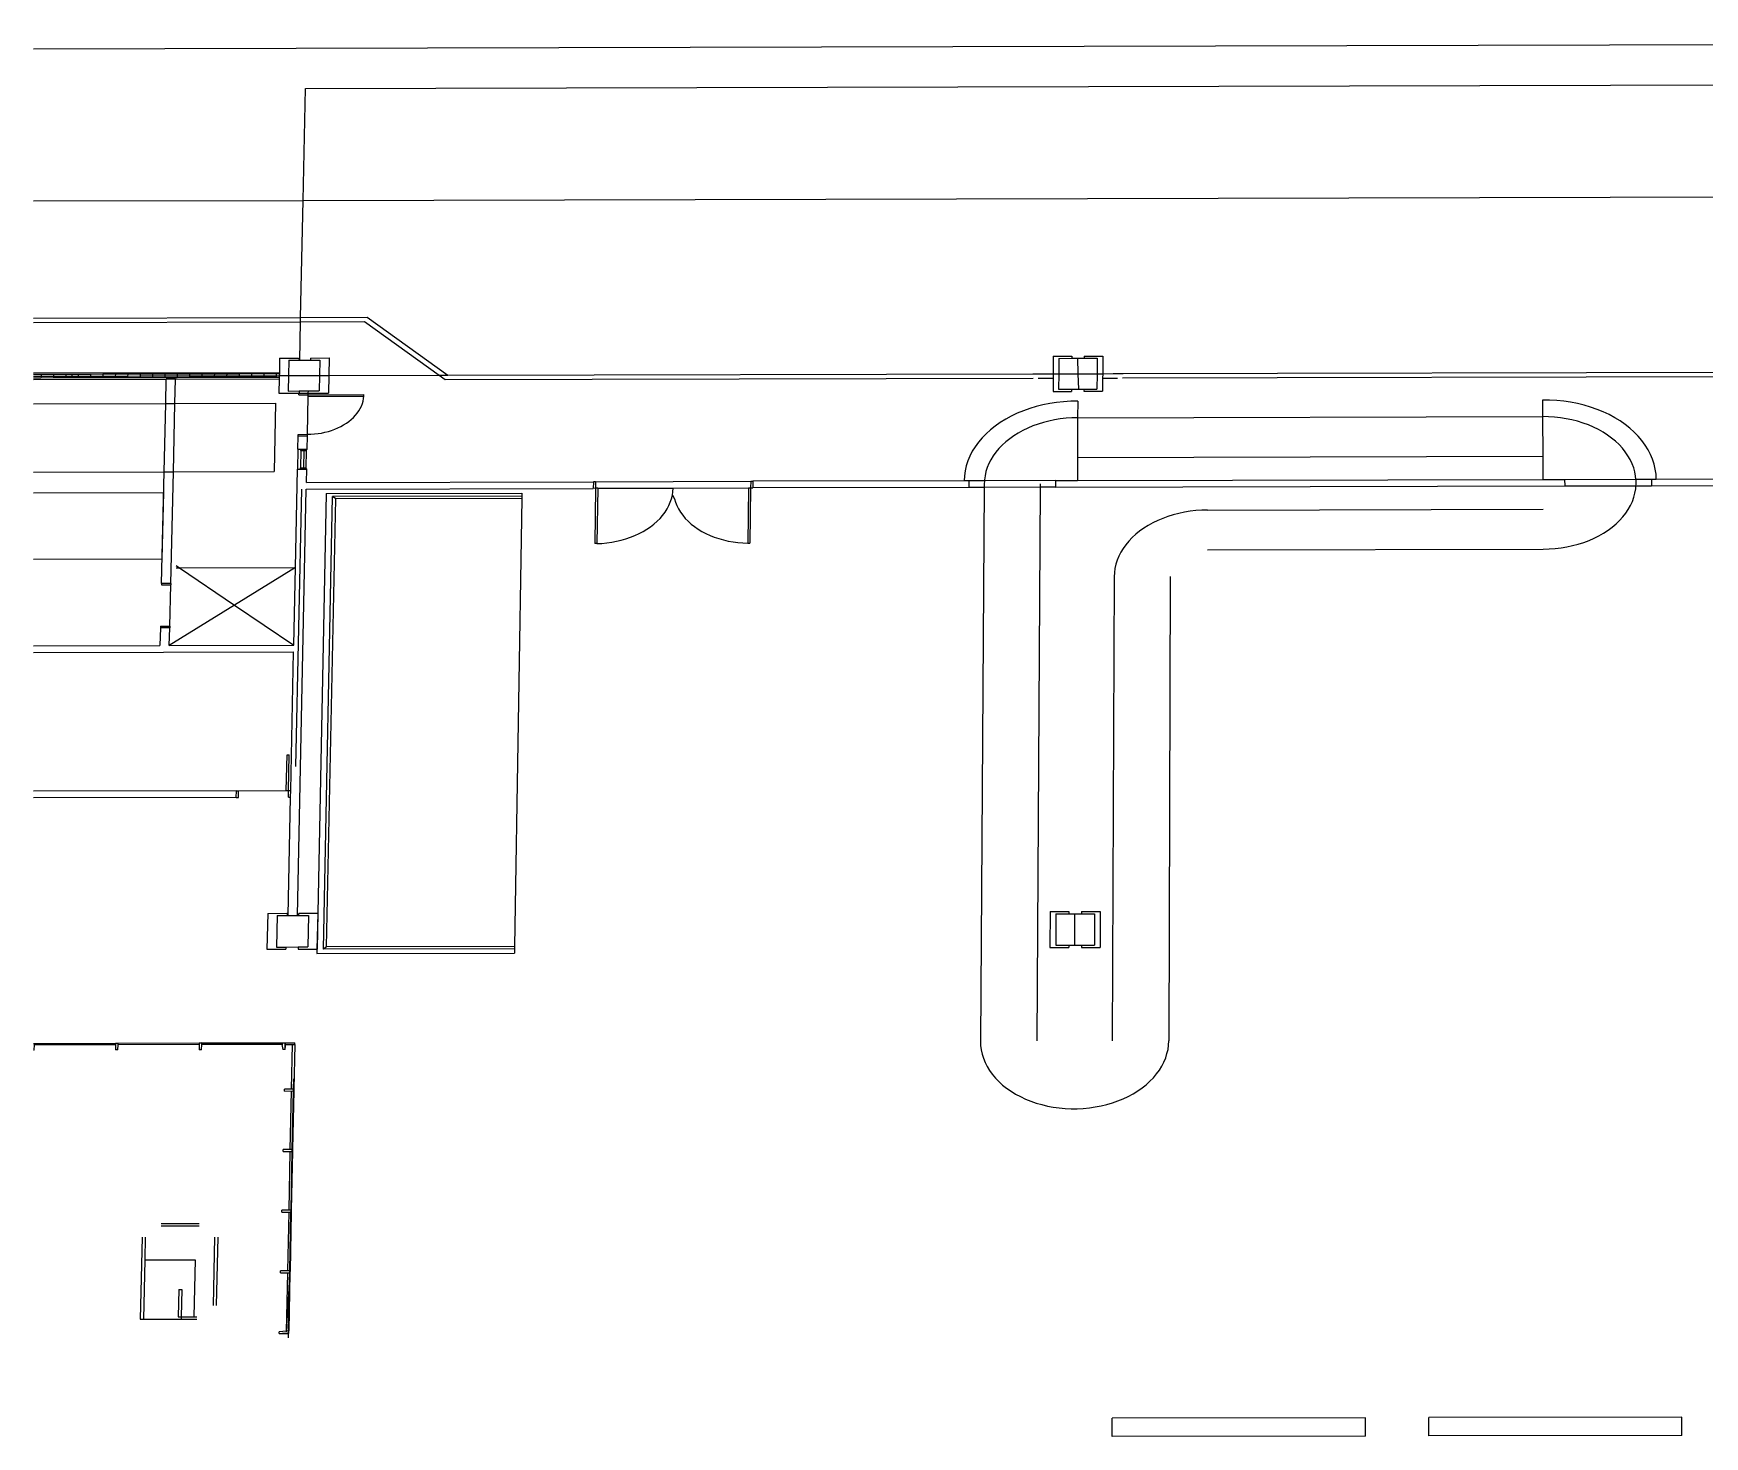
# Model space of a CAD drawing. Extents: x -83 to 83, y -28 to 43.
# Drawn here: x -83.23 to -50.23, y 10.29 to 38 of the extents above; entities that cross this region are included whole.
import ezdxf

# ---------------------------------------------------------------- set-up
doc = ezdxf.new("R2010")
doc.units = 0
doc.layers.get('0').update_dxf_attribs({"linetype": 'CONTINUOUS'})

msp = doc.modelspace()

# ---------------------------------------------------------------- linework, layer by layer
for p, q in [((-83.229, 37.696), (34.434, 38)), ((-77.858, 36.912), (13.605, 37.149)), ((-77.904, 34.704), (-77.858, 36.912)), ((-83.229, 34.691), (-77.904, 34.704)), ((-77.953, 32.391), (-77.904, 34.704)), ((-77.904, 34.704), (13.772, 34.935)), ((-83.229, 32.378), (-77.953, 32.391)), ((-77.955, 32.305), (-77.953, 32.391)), ((-77.953, 32.391), (-76.641, 32.394)), ((-76.641, 32.394), (-75.044, 31.25)), ((-83.229, 32.291), (-77.955, 32.305)), ((-77.971, 31.546), (-77.955, 32.305)), ((-77.955, 32.305), (-76.693, 32.308)), ((-76.693, 32.308), (-75.217, 31.249)), ((-78.367, 31.589), (-78.373, 31.307)), ((-78.367, 31.589), (-78, 31.589)), ((-78.184, 31.546), (-78.191, 31.242)), ((-78.184, 31.546), (-77.971, 31.546)), ((-78, 31.589), (-77.971, 31.546)), ((-77.971, 31.546), (-77.757, 31.547)), ((-77.756, 31.59), (-77.757, 31.547)), ((-77.757, 31.547), (-77.574, 31.547)), ((-77.756, 31.59), (-77.39, 31.591)), ((-77.574, 31.547), (-77.58, 31.244)), ((-77.39, 31.591), (-77.397, 31.244)), ((-63.093, 31.626), (-63.094, 31.279)), ((-63.093, 31.626), (-62.726, 31.627)), ((-62.983, 31.583), (-62.984, 31.279)), ((-62.983, 31.583), (-62.726, 31.584)), ((-62.726, 31.627), (-62.726, 31.584)), ((-62.726, 31.584), (-62.616, 31.584)), ((-62.616, 31.584), (-62.482, 31.584)), ((-62.616, 31.584), (-62.605, 31.28)), ((-62.481, 31.628), (-62.482, 31.584)), ((-62.482, 31.584), (-62.225, 31.585)), ((-62.481, 31.628), (-62.115, 31.629)), ((-62.225, 31.585), (-62.226, 31.281)), ((-62.115, 31.629), (-62.116, 31.281)), ((-83.229, 31.295), (-78.373, 31.307)), ((-83.077, 31.265), (-83.229, 31.264)), ((-83.229, 31.23), (-83.078, 31.23)), ((-83.079, 31.195), (-83.229, 31.195)), ((-83.229, 31.165), (-80.606, 31.171)), ((-83.078, 31.23), (-83.079, 31.195)), ((-82.835, 31.196), (-83.079, 31.195)), ((-83.077, 31.265), (-83.078, 31.23)), ((-83.078, 31.23), (-82.834, 31.231)), ((-82.833, 31.265), (-83.077, 31.265)), ((-82.834, 31.231), (-82.835, 31.196)), ((-82.591, 31.197), (-82.835, 31.196)), ((-82.833, 31.265), (-82.834, 31.231)), ((-82.834, 31.231), (-82.59, 31.231)), ((-82.589, 31.266), (-82.833, 31.265)), ((-82.59, 31.231), (-82.591, 31.197)), ((-82.468, 31.197), (-82.591, 31.197)), ((-82.589, 31.266), (-82.59, 31.231)), ((-82.59, 31.231), (-82.468, 31.232)), ((-82.467, 31.266), (-82.589, 31.266)), ((-82.467, 31.266), (-82.468, 31.232)), ((-82.468, 31.232), (-82.468, 31.197)), ((-82.468, 31.232), (-82.345, 31.232)), ((-82.346, 31.197), (-82.468, 31.197)), ((-82.344, 31.267), (-82.467, 31.266)), ((-82.345, 31.232), (-82.346, 31.197)), ((-82.102, 31.198), (-82.346, 31.197)), ((-82.344, 31.267), (-82.345, 31.232)), ((-82.345, 31.232), (-82.101, 31.232)), ((-82.1, 31.267), (-82.344, 31.267)), ((-82.101, 31.232), (-82.102, 31.198)), ((-81.857, 31.198), (-82.102, 31.198)), ((-82.1, 31.267), (-82.101, 31.232)), ((-82.101, 31.232), (-81.857, 31.233)), ((-81.856, 31.268), (-82.1, 31.267)), ((-81.856, 31.268), (-81.857, 31.233)), ((-81.857, 31.233), (-81.612, 31.234)), ((-81.857, 31.233), (-81.857, 31.198)), ((-81.613, 31.199), (-81.857, 31.198)), ((-81.611, 31.268), (-81.856, 31.268)), ((-81.612, 31.234), (-81.613, 31.199)), ((-81.369, 31.2), (-81.613, 31.199)), ((-81.611, 31.268), (-81.612, 31.234)), ((-81.612, 31.234), (-81.368, 31.234)), ((-81.367, 31.269), (-81.611, 31.268)), ((-81.368, 31.234), (-81.369, 31.2)), ((-81.124, 31.2), (-81.369, 31.2)), ((-81.367, 31.269), (-81.368, 31.234)), ((-81.368, 31.234), (-81.124, 31.235)), ((-81.123, 31.27), (-81.367, 31.269)), ((-81.123, 31.27), (-81.124, 31.235)), ((-81.124, 31.235), (-81.124, 31.2)), ((-81.124, 31.235), (-80.879, 31.235)), ((-80.88, 31.201), (-81.124, 31.2)), ((-80.878, 31.27), (-81.123, 31.27)), ((-80.879, 31.235), (-80.88, 31.201)), ((-80.636, 31.201), (-80.88, 31.201)), ((-80.878, 31.27), (-80.879, 31.235)), ((-80.879, 31.235), (-80.635, 31.236)), ((-80.634, 31.271), (-80.878, 31.27)), ((-80.635, 31.236), (-80.636, 31.201)), ((-80.391, 31.202), (-80.636, 31.201)), ((-80.634, 31.271), (-80.635, 31.236)), ((-80.635, 31.236), (-80.39, 31.237)), ((-80.39, 31.271), (-80.634, 31.271)), ((-80.617, 30.693), (-80.606, 31.171)), ((-80.508, 31.171), (-80.606, 31.171)), ((-80.422, 31.171), (-80.508, 31.171)), ((-80.434, 30.694), (-80.422, 31.171)), ((-80.422, 31.171), (-78.376, 31.176)), ((-80.39, 31.237), (-80.391, 31.202)), ((-80.147, 31.203), (-80.391, 31.202)), ((-80.145, 31.272), (-80.39, 31.271)), ((-80.39, 31.271), (-80.39, 31.237)), ((-80.39, 31.237), (-80.146, 31.237)), ((-80.146, 31.237), (-80.147, 31.203)), ((-79.902, 31.203), (-80.147, 31.203)), ((-80.145, 31.272), (-80.146, 31.237)), ((-80.146, 31.237), (-79.902, 31.238)), ((-79.901, 31.273), (-80.145, 31.272)), ((-79.901, 31.273), (-79.902, 31.238)), ((-79.902, 31.238), (-79.902, 31.203)), ((-79.902, 31.238), (-79.657, 31.238)), ((-79.658, 31.204), (-79.902, 31.203)), ((-79.656, 31.273), (-79.901, 31.273)), ((-79.657, 31.238), (-79.658, 31.204)), ((-79.414, 31.204), (-79.658, 31.204)), ((-79.656, 31.273), (-79.657, 31.238)), ((-79.657, 31.238), (-79.413, 31.239)), ((-79.412, 31.274), (-79.656, 31.273)), ((-79.413, 31.239), (-79.414, 31.204)), ((-79.169, 31.205), (-79.414, 31.204)), ((-79.412, 31.274), (-79.413, 31.239)), ((-79.413, 31.239), (-79.168, 31.24)), ((-79.168, 31.274), (-79.412, 31.274)), ((-79.168, 31.24), (-79.169, 31.205)), ((-78.925, 31.205), (-79.169, 31.205)), ((-78.923, 31.275), (-79.168, 31.274)), ((-79.168, 31.274), (-79.168, 31.24)), ((-79.168, 31.24), (-78.924, 31.24)), ((-78.924, 31.24), (-78.925, 31.205)), ((-78.68, 31.206), (-78.925, 31.205)), ((-78.923, 31.275), (-78.924, 31.24)), ((-78.924, 31.24), (-78.68, 31.241)), ((-78.679, 31.276), (-78.923, 31.275)), ((-78.679, 31.276), (-78.68, 31.241)), ((-78.68, 31.241), (-78.68, 31.206)), ((-78.68, 31.241), (-78.435, 31.241)), ((-78.436, 31.207), (-78.68, 31.206)), ((-78.435, 31.276), (-78.679, 31.276)), ((-78.435, 31.241), (-78.436, 31.207)), ((-78.375, 31.207), (-78.436, 31.207)), ((-78.373, 31.276), (-78.435, 31.276)), ((-78.435, 31.276), (-78.435, 31.241)), ((-78.435, 31.241), (-78.374, 31.242)), ((-78.376, 31.176), (-78.382, 30.894)), ((-78.375, 31.207), (-78.376, 31.176)), ((-78.374, 31.242), (-78.375, 31.207)), ((-78.373, 31.276), (-78.374, 31.242)), ((-78.374, 31.242), (-78.191, 31.242)), ((-78.373, 31.307), (-78.373, 31.276)), ((-78.191, 31.242), (-78.197, 30.938)), ((-78.191, 31.242), (-77.58, 31.244)), ((-77.58, 31.244), (-77.586, 30.94)), ((-77.58, 31.244), (-77.397, 31.244)), ((-77.397, 31.244), (-77.404, 30.897)), ((-77.397, 31.244), (-75.217, 31.249)), ((-75.217, 31.249), (-75.044, 31.25)), ((-75.217, 31.249), (-75.096, 31.163)), ((-75.096, 31.163), (-63.489, 31.191)), ((-75.044, 31.25), (-63.497, 31.278)), ((-63.497, 31.278), (-63.304, 31.278)), ((-63.392, 31.191), (-63.095, 31.192)), ((-63.304, 31.278), (-63.094, 31.279)), ((-63.095, 31.192), (-63.096, 30.932)), ((-63.094, 31.279), (-63.095, 31.192)), ((-63.094, 31.279), (-62.984, 31.279)), ((-62.984, 31.279), (-62.986, 30.975)), ((-62.984, 31.279), (-62.605, 31.28)), ((-62.605, 31.28), (-62.226, 31.281)), ((-62.605, 31.28), (-62.595, 30.976)), ((-62.226, 31.281), (-62.228, 30.977)), ((-62.226, 31.281), (-62.116, 31.281)), ((-62.117, 31.195), (-62.118, 30.934)), ((-62.116, 31.281), (-62.117, 31.195)), ((-62.117, 31.195), (-61.82, 31.195)), ((-62.116, 31.281), (-61.907, 31.282)), ((-61.907, 31.282), (-61.714, 31.282)), ((-61.723, 31.196), (-48.198, 31.229)), ((-61.714, 31.282), (-48.208, 31.315)), ((-83.229, 30.687), (-80.617, 30.693)), ((-80.649, 29.345), (-80.617, 30.693)), ((-80.617, 30.693), (-80.434, 30.694)), ((-80.466, 29.345), (-80.434, 30.694)), ((-80.434, 30.694), (-78.447, 30.699)), ((-78.447, 30.699), (-78.476, 29.35)), ((-78.382, 30.894), (-77.984, 30.895)), ((-78.197, 30.938), (-77.983, 30.939)), ((-77.985, 30.865), (-77.984, 30.895)), ((-77.985, 30.865), (-77.802, 30.865)), ((-77.983, 30.939), (-77.984, 30.895)), ((-77.984, 30.895), (-77.801, 30.896)), ((-77.983, 30.939), (-77.8, 30.939)), ((-77.818, 30.083), (-77.802, 30.835)), ((-77.802, 30.865), (-77.801, 30.896)), ((-77.802, 30.865), (-76.702, 30.868)), ((-77.802, 30.835), (-77.802, 30.865)), ((-77.802, 30.835), (-76.703, 30.838)), ((-77.801, 30.896), (-77.8, 30.939)), ((-77.801, 30.896), (-77.404, 30.897)), ((-77.8, 30.939), (-77.586, 30.94)), ((-76.753, 30.641), (-76.734, 30.689)), ((-76.734, 30.689), (-76.719, 30.738)), ((-76.719, 30.738), (-76.709, 30.788)), ((-76.709, 30.788), (-76.703, 30.838)), ((-76.703, 30.838), (-76.702, 30.868)), ((-63.162, 30.691), (-63.296, 30.664)), ((-63.025, 30.712), (-63.162, 30.691)), ((-63.096, 30.932), (-62.729, 30.932)), ((-62.887, 30.727), (-63.025, 30.712)), ((-62.986, 30.975), (-62.729, 30.976)), ((-62.747, 30.735), (-62.887, 30.727)), ((-62.608, 30.737), (-62.747, 30.735)), ((-62.729, 30.976), (-62.729, 30.932)), ((-62.729, 30.976), (-62.595, 30.976)), ((-62.608, 30.737), (-62.61, 30.411)), ((-62.595, 30.976), (-62.484, 30.977)), ((-62.484, 30.977), (-62.485, 30.933)), ((-62.485, 30.933), (-62.118, 30.934)), ((-62.484, 30.977), (-62.228, 30.977)), ((-53.29, 30.758), (-53.43, 30.759)), ((-53.43, 30.759), (-53.429, 30.434)), ((-53.151, 30.75), (-53.29, 30.758)), ((-53.013, 30.736), (-53.151, 30.75)), ((-52.876, 30.716), (-53.013, 30.736)), ((-52.742, 30.69), (-52.876, 30.716)), ((-52.609, 30.658), (-52.742, 30.69)), ((-77, 30.339), (-76.954, 30.377)), ((-76.954, 30.377), (-76.911, 30.417)), ((-76.911, 30.417), (-76.871, 30.459)), ((-76.871, 30.459), (-76.836, 30.503)), ((-76.836, 30.503), (-76.804, 30.548)), ((-76.804, 30.548), (-76.776, 30.594)), ((-76.776, 30.594), (-76.753, 30.641)), ((-64.031, 30.382), (-64.137, 30.317)), ((-63.92, 30.443), (-64.031, 30.382)), ((-63.803, 30.498), (-63.92, 30.443)), ((-63.682, 30.548), (-63.803, 30.498)), ((-63.557, 30.593), (-63.682, 30.548)), ((-63.428, 30.631), (-63.557, 30.593)), ((-63.296, 30.664), (-63.428, 30.631)), ((-63.066, 30.369), (-63.177, 30.346)), ((-62.954, 30.387), (-63.066, 30.369)), ((-62.84, 30.4), (-62.954, 30.387)), ((-62.725, 30.408), (-62.84, 30.4)), ((-62.61, 30.411), (-62.725, 30.408)), ((-62.61, 30.411), (-62.613, 29.628)), ((-62.61, 30.411), (-53.429, 30.434)), ((-53.429, 30.434), (-53.425, 29.65)), ((-53.311, 30.431), (-53.429, 30.434)), ((-53.194, 30.423), (-53.311, 30.431)), ((-53.077, 30.41), (-53.194, 30.423)), ((-52.962, 30.392), (-53.077, 30.41)), ((-52.849, 30.368), (-52.962, 30.392)), ((-52.739, 30.34), (-52.849, 30.368)), ((-52.481, 30.62), (-52.609, 30.658)), ((-52.355, 30.576), (-52.481, 30.62)), ((-52.234, 30.526), (-52.355, 30.576)), ((-52.118, 30.472), (-52.234, 30.526)), ((-52.006, 30.412), (-52.118, 30.472)), ((-51.9, 30.347), (-52.006, 30.412)), ((-78.008, 29.789), (-78.002, 30.052)), ((-78.002, 30.052), (-78.001, 30.082)), ((-78.002, 30.052), (-77.819, 30.052)), ((-78.001, 30.082), (-77.818, 30.083)), ((-77.824, 29.789), (-77.819, 30.052)), ((-77.819, 30.052), (-77.818, 30.083)), ((-77.818, 30.083), (-77.748, 30.085)), ((-77.748, 30.085), (-77.678, 30.09)), ((-77.678, 30.09), (-77.608, 30.098)), ((-77.608, 30.098), (-77.539, 30.109)), ((-77.539, 30.109), (-77.472, 30.123)), ((-77.472, 30.123), (-77.405, 30.141)), ((-77.405, 30.141), (-77.34, 30.161)), ((-77.34, 30.161), (-77.278, 30.184)), ((-77.278, 30.184), (-77.217, 30.21)), ((-77.217, 30.21), (-77.159, 30.239)), ((-77.159, 30.239), (-77.103, 30.27)), ((-77.103, 30.27), (-77.05, 30.303)), ((-77.05, 30.303), (-77, 30.339)), ((-64.417, 30.095), (-64.497, 30.013)), ((-64.331, 30.173), (-64.417, 30.095)), ((-64.237, 30.247), (-64.331, 30.173)), ((-64.137, 30.317), (-64.237, 30.247)), ((-63.868, 30.054), (-63.95, 29.996)), ((-63.782, 30.109), (-63.868, 30.054)), ((-63.69, 30.159), (-63.782, 30.109)), ((-63.594, 30.206), (-63.69, 30.159)), ((-63.495, 30.248), (-63.594, 30.206)), ((-63.392, 30.285), (-63.495, 30.248)), ((-63.286, 30.318), (-63.392, 30.285)), ((-63.177, 30.346), (-63.286, 30.318)), ((-52.631, 30.306), (-52.739, 30.34)), ((-52.526, 30.268), (-52.631, 30.306)), ((-52.425, 30.225), (-52.526, 30.268)), ((-52.328, 30.177), (-52.425, 30.225)), ((-52.236, 30.125), (-52.328, 30.177)), ((-52.149, 30.069), (-52.236, 30.125)), ((-52.066, 30.009), (-52.149, 30.069)), ((-51.8, 30.277), (-51.9, 30.347)), ((-51.707, 30.204), (-51.8, 30.277)), ((-51.62, 30.126), (-51.707, 30.204)), ((-51.54, 30.044), (-51.62, 30.126)), ((-51.468, 29.959), (-51.54, 30.044)), ((-78.008, 29.789), (-78.016, 29.397)), ((-78.008, 29.789), (-77.946, 29.789)), ((-77.947, 29.763), (-77.954, 29.423)), ((-77.947, 29.763), (-77.946, 29.789)), ((-77.947, 29.763), (-77.886, 29.763)), ((-77.946, 29.789), (-77.824, 29.789)), ((-77.886, 29.763), (-77.894, 29.423)), ((-77.886, 29.763), (-77.843, 29.763)), ((-77.843, 29.763), (-77.85, 29.423)), ((-77.843, 29.763), (-77.824, 29.789)), ((-64.69, 29.748), (-64.739, 29.654)), ((-64.634, 29.839), (-64.69, 29.748)), ((-64.569, 29.927), (-64.634, 29.839)), ((-64.497, 30.013), (-64.569, 29.927)), ((-64.223, 29.731), (-64.276, 29.658)), ((-64.164, 29.802), (-64.223, 29.731)), ((-64.098, 29.87), (-64.164, 29.802)), ((-64.027, 29.935), (-64.098, 29.87)), ((-63.95, 29.996), (-64.027, 29.935)), ((-51.99, 29.945), (-52.066, 30.009)), ((-51.919, 29.879), (-51.99, 29.945)), ((-51.854, 29.809), (-51.919, 29.879)), ((-51.796, 29.736), (-51.854, 29.809)), ((-51.744, 29.66), (-51.796, 29.736)), ((-51.403, 29.871), (-51.468, 29.959)), ((-51.347, 29.78), (-51.403, 29.871)), ((-51.298, 29.687), (-51.347, 29.78)), ((-78.057, 27.452), (-78.016, 29.397)), ((-78.016, 29.397), (-77.955, 29.397)), ((-77.955, 29.397), (-77.954, 29.423)), ((-77.955, 29.397), (-77.832, 29.397)), ((-77.954, 29.423), (-77.894, 29.423)), ((-77.894, 29.423), (-77.85, 29.423)), ((-77.832, 29.397), (-77.85, 29.423)), ((-77.838, 29.134), (-77.832, 29.397)), ((-64.81, 29.462), (-64.833, 29.363)), ((-64.779, 29.559), (-64.81, 29.462)), ((-64.739, 29.654), (-64.779, 29.559)), ((-64.394, 29.426), (-64.42, 29.346)), ((-64.362, 29.505), (-64.394, 29.426)), ((-64.322, 29.582), (-64.362, 29.505)), ((-64.276, 29.658), (-64.322, 29.582)), ((-62.613, 29.628), (-62.616, 29.17)), ((-62.613, 29.628), (-53.425, 29.65)), ((-53.425, 29.65), (-53.423, 29.192)), ((-51.699, 29.583), (-51.744, 29.66)), ((-51.662, 29.503), (-51.699, 29.583)), ((-51.631, 29.422), (-51.662, 29.503)), ((-51.608, 29.34), (-51.631, 29.422)), ((-51.258, 29.591), (-51.298, 29.687)), ((-51.227, 29.494), (-51.258, 29.591)), ((-51.204, 29.396), (-51.227, 29.494)), ((-51.19, 29.297), (-51.204, 29.396)), ((-83.229, 29.339), (-80.649, 29.345)), ((-80.702, 27.14), (-80.649, 29.345)), ((-80.649, 29.345), (-80.466, 29.345)), ((-80.518, 27.14), (-80.466, 29.345)), ((-80.466, 29.345), (-78.476, 29.35)), ((-77.838, 29.134), (-72.171, 29.147)), ((-72.171, 29.147), (-72.173, 29.016)), ((-72.128, 29.147), (-72.171, 29.147)), ((-72.128, 29.147), (-72.13, 29.017)), ((-72.128, 29.147), (-69.065, 29.155)), ((-69.065, 29.155), (-69.067, 29.024)), ((-69.065, 29.155), (-69.023, 29.155)), ((-69.023, 29.155), (-69.024, 29.024)), ((-64.852, 29.165), (-69.023, 29.155)), ((-64.847, 29.264), (-64.852, 29.165)), ((-64.76, 29.165), (-64.852, 29.165)), ((-64.833, 29.363), (-64.847, 29.264)), ((-64.76, 29.165), (-64.761, 29.034)), ((-64.451, 29.166), (-64.76, 29.165)), ((-64.454, 29.1), (-64.455, 29.035)), ((-64.451, 29.166), (-64.454, 29.1)), ((-64.45, 29.183), (-64.451, 29.166)), ((-63.045, 29.169), (-64.451, 29.166)), ((-64.439, 29.264), (-64.45, 29.183)), ((-64.42, 29.346), (-64.439, 29.264)), ((-63.351, 29.103), (-63.352, 29.038)), ((-63.045, 29.038), (-63.352, 29.038)), ((-63.045, 29.169), (-62.616, 29.17)), ((-63.045, 29.169), (-63.045, 29.038)), ((-63.045, 29.038), (-52.993, 29.063)), ((-62.616, 29.17), (-53.423, 29.192)), ((-53.423, 29.192), (-52.994, 29.193)), ((-52.994, 29.193), (-51.587, 29.197)), ((-52.994, 29.193), (-52.993, 29.063)), ((-52.993, 29.063), (-51.586, 29.066)), ((-51.593, 29.257), (-51.608, 29.34)), ((-51.587, 29.197), (-51.593, 29.257)), ((-51.591, 29.006), (-51.586, 29.066)), ((-51.587, 29.197), (-51.277, 29.198)), ((-51.584, 29.173), (-51.587, 29.197)), ((-51.586, 29.066), (-51.584, 29.089)), ((-51.586, 29.066), (-51.276, 29.067)), ((-51.584, 29.089), (-51.584, 29.173)), ((-51.277, 29.198), (-51.185, 29.198)), ((-51.277, 29.198), (-51.276, 29.067)), ((-51.276, 29.067), (-45.574, 29.08)), ((-51.185, 29.198), (-51.19, 29.297)), ((-51.185, 29.198), (-45.667, 29.211)), ((-83.229, 28.925), (-80.662, 28.931)), ((-80.662, 28.931), (-80.693, 27.621)), ((-78.047, 23.522), (-77.932, 29.003)), ((-78.016, 20.58), (-77.84, 29.003)), ((-77.84, 29.003), (-72.173, 29.016)), ((-77.447, 28.914), (-77.616, 20.625)), ((-77.502, 19.915), (-77.321, 28.852)), ((-77.447, 28.914), (-73.583, 28.923)), ((-77.439, 19.96), (-77.26, 28.808)), ((-73.584, 28.86), (-77.321, 28.852)), ((-77.26, 28.808), (-77.321, 28.852)), ((-73.585, 28.817), (-77.26, 28.808)), ((-73.585, 28.817), (-73.729, 19.968)), ((-73.584, 28.86), (-73.585, 28.817)), ((-73.583, 28.923), (-73.584, 28.86)), ((-72.13, 29.017), (-72.173, 29.016)), ((-72.13, 29.017), (-72.146, 27.926)), ((-72.087, 29.017), (-72.13, 29.017)), ((-72.087, 29.017), (-72.103, 27.926)), ((-72.087, 29.017), (-70.599, 29.02)), ((-70.682, 28.676), (-70.653, 28.743)), ((-70.653, 28.743), (-70.63, 28.811)), ((-70.63, 28.811), (-70.613, 28.88)), ((-70.613, 28.88), (-70.603, 28.95)), ((-70.613, 28.88), (-70.573, 28.811)), ((-70.603, 28.95), (-70.599, 29.02)), ((-70.599, 29.02), (-69.11, 29.024)), ((-70.573, 28.811), (-70.552, 28.743)), ((-70.552, 28.743), (-70.525, 28.676)), ((-69.11, 29.024), (-69.123, 27.933)), ((-69.11, 29.024), (-69.067, 29.024)), ((-69.067, 29.024), (-69.08, 27.933)), ((-69.067, 29.024), (-69.024, 29.024)), ((-64.761, 29.034), (-69.024, 29.024)), ((-64.455, 29.035), (-64.761, 29.034)), ((-64.455, 29.035), (-64.53, 18.1)), ((-63.352, 29.038), (-64.455, 29.035)), ((-63.352, 29.038), (-63.414, 18.103)), ((-51.693, 28.679), (-51.657, 28.759)), ((-51.657, 28.759), (-51.627, 28.84)), ((-51.627, 28.84), (-51.605, 28.922)), ((-51.605, 28.922), (-51.591, 29.006)), ((-70.913, 28.366), (-70.856, 28.423)), ((-70.856, 28.423), (-70.804, 28.483)), ((-70.804, 28.483), (-70.757, 28.546)), ((-70.757, 28.546), (-70.717, 28.61)), ((-70.717, 28.61), (-70.682, 28.676)), ((-70.525, 28.676), (-70.492, 28.61)), ((-70.492, 28.61), (-70.452, 28.546)), ((-70.452, 28.546), (-70.408, 28.484)), ((-70.408, 28.484), (-70.357, 28.424)), ((-70.357, 28.424), (-70.301, 28.367)), ((-61.03, 28.381), (-61.125, 28.335)), ((-60.93, 28.423), (-61.03, 28.381)), ((-60.827, 28.461), (-60.93, 28.423)), ((-60.721, 28.494), (-60.827, 28.461)), ((-60.612, 28.522), (-60.721, 28.494)), ((-60.501, 28.545), (-60.612, 28.522)), ((-60.388, 28.563), (-60.501, 28.545)), ((-60.274, 28.577), (-60.388, 28.563)), ((-60.159, 28.585), (-60.274, 28.577)), ((-60.043, 28.587), (-60.159, 28.585)), ((-60.043, 28.587), (-53.42, 28.603)), ((-51.979, 28.314), (-51.909, 28.381)), ((-51.909, 28.381), (-51.845, 28.452)), ((-51.845, 28.452), (-51.788, 28.525)), ((-51.788, 28.525), (-51.737, 28.601)), ((-51.737, 28.601), (-51.693, 28.679)), ((-71.529, 28.019), (-71.439, 28.049)), ((-71.439, 28.049), (-71.353, 28.084)), ((-71.353, 28.084), (-71.27, 28.122)), ((-71.27, 28.122), (-71.19, 28.164)), ((-71.19, 28.164), (-71.114, 28.21)), ((-71.114, 28.21), (-71.043, 28.259)), ((-71.043, 28.259), (-70.976, 28.311)), ((-70.976, 28.311), (-70.913, 28.366)), ((-70.301, 28.367), (-70.241, 28.312)), ((-70.241, 28.312), (-70.175, 28.261)), ((-70.175, 28.261), (-70.105, 28.212)), ((-70.105, 28.212), (-70.03, 28.167)), ((-70.03, 28.167), (-69.951, 28.125)), ((-69.951, 28.125), (-69.869, 28.087)), ((-69.869, 28.087), (-69.784, 28.053)), ((-69.784, 28.053), (-69.695, 28.023)), ((-61.462, 28.109), (-61.534, 28.044)), ((-61.386, 28.171), (-61.462, 28.109)), ((-61.304, 28.229), (-61.386, 28.171)), ((-61.217, 28.284), (-61.304, 28.229)), ((-61.125, 28.335), (-61.217, 28.284)), ((-52.413, 28.032), (-52.316, 28.08)), ((-52.316, 28.08), (-52.224, 28.133)), ((-52.224, 28.133), (-52.137, 28.189)), ((-52.137, 28.189), (-52.056, 28.25)), ((-52.056, 28.25), (-51.979, 28.314)), ((-72.103, 27.926), (-72.146, 27.926)), ((-72.103, 27.926), (-72.005, 27.93)), ((-72.005, 27.93), (-71.907, 27.939)), ((-71.907, 27.939), (-71.81, 27.953)), ((-71.81, 27.953), (-71.714, 27.97)), ((-71.714, 27.97), (-71.621, 27.993)), ((-71.621, 27.993), (-71.529, 28.019)), ((-69.695, 28.023), (-69.604, 27.997)), ((-69.604, 27.997), (-69.511, 27.976)), ((-69.511, 27.976), (-69.415, 27.958)), ((-69.415, 27.958), (-69.319, 27.945)), ((-69.319, 27.945), (-69.221, 27.937)), ((-69.221, 27.937), (-69.123, 27.933)), ((-69.123, 27.933), (-69.08, 27.933)), ((-61.757, 27.755), (-61.796, 27.678)), ((-61.711, 27.831), (-61.757, 27.755)), ((-61.658, 27.904), (-61.711, 27.831)), ((-61.599, 27.975), (-61.658, 27.904)), ((-61.534, 28.044), (-61.599, 27.975)), ((-60.045, 27.801), (-53.416, 27.817)), ((-53.416, 27.817), (-53.298, 27.82)), ((-53.298, 27.82), (-53.181, 27.828)), ((-53.181, 27.828), (-53.064, 27.842)), ((-53.064, 27.842), (-52.949, 27.861)), ((-52.949, 27.861), (-52.836, 27.885)), ((-52.836, 27.885), (-52.726, 27.914)), ((-52.726, 27.914), (-52.618, 27.949)), ((-52.618, 27.949), (-52.513, 27.988)), ((-52.513, 27.988), (-52.413, 28.032)), ((-83.229, 27.615), (-80.693, 27.621)), ((-80.412, 27.447), (-80.347, 27.447)), ((-80.411, 27.49), (-80.347, 27.447)), ((-80.347, 27.447), (-78.057, 27.452)), ((-80.347, 27.447), (-79.258, 26.71)), ((-78.057, 27.452), (-79.258, 26.71)), ((-78.089, 25.919), (-78.057, 27.452)), ((-61.873, 27.436), (-61.884, 27.354)), ((-61.855, 27.518), (-61.873, 27.436)), ((-61.829, 27.598), (-61.855, 27.518)), ((-61.796, 27.678), (-61.829, 27.598)), ((-80.518, 27.14), (-80.702, 27.14)), ((-80.702, 27.14), (-80.702, 27.109)), ((-80.702, 27.109), (-80.518, 27.109)), ((-80.537, 26.295), (-80.518, 27.109)), ((-80.518, 27.14), (-80.518, 27.109)), ((-61.888, 27.272), (-61.926, 18.106)), ((-61.884, 27.354), (-61.888, 27.272)), ((-60.783, 27.274), (-60.811, 18.108)), ((-79.258, 26.71), (-80.546, 25.913)), ((-79.258, 26.71), (-78.089, 25.919)), ((-80.722, 26.264), (-80.731, 25.913)), ((-80.722, 26.294), (-80.537, 26.295)), ((-80.722, 26.294), (-80.722, 26.264)), ((-80.538, 26.264), (-80.722, 26.264)), ((-80.546, 25.913), (-80.538, 26.264)), ((-80.537, 26.295), (-80.538, 26.264)), ((-83.229, 25.907), (-80.731, 25.913)), ((-83.229, 25.775), (-78.092, 25.787)), ((-80.546, 25.913), (-78.089, 25.919)), ((-78.149, 23.047), (-78.092, 25.787)), ((-78.236, 23.047), (-78.221, 23.752)), ((-78.221, 23.752), (-78.178, 23.752)), ((-78.192, 23.047), (-78.178, 23.752)), ((-79.222, 23.045), (-83.229, 23.035)), ((-79.224, 22.912), (-83.229, 22.903)), ((-79.224, 22.912), (-79.222, 23.045)), ((-79.224, 22.912), (-79.181, 22.912)), ((-79.222, 23.045), (-79.178, 23.045)), ((-79.181, 22.912), (-79.178, 23.045)), ((-79.178, 23.045), (-78.236, 23.047)), ((-78.236, 23.047), (-78.192, 23.047)), ((-78.201, 20.58), (-78.152, 22.915)), ((-78.195, 22.915), (-78.192, 23.047)), ((-78.195, 22.915), (-78.152, 22.915)), ((-78.192, 23.047), (-78.149, 23.047)), ((-78.152, 22.915), (-78.149, 23.047)), ((-78.602, 20.623), (-78.617, 19.913)), ((-78.602, 20.623), (-78.231, 20.624)), ((-78.417, 20.579), (-78.431, 19.958)), ((-78.417, 20.579), (-78.201, 20.58)), ((-78.231, 20.624), (-78.201, 20.58)), ((-78.201, 20.58), (-78.016, 20.58)), ((-77.984, 20.625), (-78.016, 20.58)), ((-78.016, 20.58), (-77.8, 20.581)), ((-77.984, 20.625), (-77.616, 20.625)), ((-77.8, 20.581), (-77.812, 19.959)), ((-77.616, 20.625), (-77.63, 19.915)), ((-77.613, 20.625), (-77.628, 19.915)), ((-77.616, 20.625), (-77.613, 20.625)), ((-63.152, 20.658), (-63.156, 19.947)), ((-63.152, 20.658), (-62.781, 20.659)), ((-63.041, 20.614), (-63.044, 19.992)), ((-63.041, 20.614), (-62.781, 20.614)), ((-62.781, 20.659), (-62.781, 20.614)), ((-62.781, 20.614), (-62.67, 20.614)), ((-62.67, 20.614), (-62.673, 19.993)), ((-62.67, 20.614), (-62.534, 20.615)), ((-62.534, 20.659), (-62.163, 20.66)), ((-62.534, 20.659), (-62.534, 20.615)), ((-62.534, 20.615), (-62.275, 20.615)), ((-62.275, 20.615), (-62.277, 19.994)), ((-62.163, 20.66), (-62.166, 19.949)), ((-78.617, 19.913), (-78.246, 19.914)), ((-78.431, 19.958), (-78.245, 19.958)), ((-78.245, 19.958), (-78.246, 19.914)), ((-78.245, 19.958), (-77.998, 19.959)), ((-77.998, 19.959), (-77.999, 19.914)), ((-77.999, 19.914), (-77.63, 19.915)), ((-77.998, 19.959), (-77.812, 19.959)), ((-77.63, 19.915), (-77.632, 19.829)), ((-77.632, 19.829), (-73.732, 19.838)), ((-77.63, 19.915), (-77.628, 19.915)), ((-77.439, 19.96), (-77.502, 19.915)), ((-73.73, 19.924), (-77.502, 19.915)), ((-73.729, 19.968), (-77.439, 19.96)), ((-73.73, 19.924), (-73.732, 19.838)), ((-73.729, 19.968), (-73.73, 19.924)), ((-63.156, 19.947), (-62.785, 19.948)), ((-63.044, 19.992), (-62.785, 19.992)), ((-62.785, 19.992), (-62.673, 19.993)), ((-62.785, 19.992), (-62.785, 19.948)), ((-62.673, 19.993), (-62.537, 19.993)), ((-62.537, 19.993), (-62.277, 19.994)), ((-62.537, 19.993), (-62.537, 19.948)), ((-62.537, 19.948), (-62.166, 19.949)), ((-83.229, 18.056), (-83.209, 18.056)), ((-83.212, 17.922), (-83.229, 17.922)), ((-83.212, 17.922), (-83.21, 18.024)), ((-83.21, 18.024), (-83.209, 18.056)), ((-81.608, 18.028), (-83.21, 18.024)), ((-83.209, 18.056), (-81.607, 18.059)), ((-81.608, 18.028), (-81.61, 17.925)), ((-81.561, 17.925), (-81.61, 17.925)), ((-81.607, 18.059), (-81.608, 18.028)), ((-81.607, 18.059), (-81.557, 18.059)), ((-81.561, 17.925), (-81.558, 18.028)), ((-81.558, 18.028), (-81.557, 18.059)), ((-79.956, 18.031), (-81.558, 18.028)), ((-81.557, 18.059), (-79.955, 18.063)), ((-79.956, 18.031), (-79.958, 17.929)), ((-79.909, 17.929), (-79.958, 17.929)), ((-79.955, 18.063), (-79.956, 18.031)), ((-79.955, 18.063), (-79.906, 18.063)), ((-79.909, 17.929), (-79.906, 18.032)), ((-79.906, 18.063), (-78.329, 18.066)), ((-79.906, 18.032), (-79.906, 18.063)), ((-78.324, 18.035), (-79.906, 18.063)), ((-78.324, 18.035), (-79.906, 18.032)), ((-78.329, 18.066), (-78.324, 18.035)), ((-78.329, 18.066), (-78.254, 18.066)), ((-78.304, 18.035), (-78.324, 18.035)), ((-78.304, 18.035), (-78.324, 18.035)), ((-78.324, 18.035), (-78.306, 17.932)), ((-78.324, 18.035), (-78.324, 18.035)), ((-78.257, 17.933), (-78.306, 17.932)), ((-78.257, 17.933), (-78.255, 18.031)), ((-78.255, 18.031), (-78.256, 17.977)), ((-78.254, 18.066), (-78.255, 18.031)), ((-78.255, 18.031), (-78.254, 18.066)), ((-78.255, 18.031), (-78.255, 18.031)), ((-78.255, 18.031), (-78.112, 18.031)), ((-78.254, 18.066), (-78.068, 18.067)), ((-78.131, 17.15), (-78.112, 18.031)), ((-78.112, 18.031), (-78.069, 18.031)), ((-78.069, 18.031), (-78.087, 17.15)), ((-78.069, 18.031), (-78.068, 18.067)), ((-64.53, 18.1), (-64.526, 18.015)), ((-64.526, 18.015), (-64.515, 17.929)), ((-64.515, 17.929), (-64.497, 17.845)), ((-64.497, 17.845), (-64.471, 17.761)), ((-60.872, 17.769), (-60.846, 17.852)), ((-60.846, 17.852), (-60.826, 17.937)), ((-60.826, 17.937), (-60.815, 18.023)), ((-60.815, 18.023), (-60.811, 18.108)), ((-64.471, 17.761), (-64.438, 17.679)), ((-64.438, 17.679), (-64.397, 17.598)), ((-64.397, 17.598), (-64.349, 17.52)), ((-64.349, 17.52), (-64.295, 17.444)), ((-61.052, 17.451), (-60.997, 17.527)), ((-60.997, 17.527), (-60.948, 17.606)), ((-60.948, 17.606), (-60.907, 17.686)), ((-60.907, 17.686), (-60.872, 17.769)), ((-78.095, 17.353), (-78.099, 17.15)), ((-64.295, 17.444), (-64.233, 17.37)), ((-64.233, 17.37), (-64.165, 17.3)), ((-64.165, 17.3), (-64.092, 17.233)), ((-64.092, 17.233), (-64.012, 17.17)), ((-64.012, 17.17), (-63.926, 17.11)), ((-61.424, 17.115), (-61.338, 17.175)), ((-61.338, 17.175), (-61.257, 17.239)), ((-61.257, 17.239), (-61.183, 17.306)), ((-61.183, 17.306), (-61.114, 17.377)), ((-61.114, 17.377), (-61.052, 17.451)), ((-78.274, 17.114), (-78.273, 17.15)), ((-78.274, 17.114), (-78.1, 17.115)), ((-78.131, 17.15), (-78.273, 17.15)), ((-78.156, 15.957), (-78.131, 17.114)), ((-78.099, 17.15), (-78.131, 17.15)), ((-78.1, 17.115), (-78.124, 15.957)), ((-78.088, 17.115), (-78.112, 15.957)), ((-78.099, 17.15), (-78.1, 17.115)), ((-78.1, 17.115), (-78.088, 17.115)), ((-78.087, 17.15), (-78.099, 17.15)), ((-78.087, 17.15), (-78.088, 17.115)), ((-63.926, 17.11), (-63.836, 17.054)), ((-63.836, 17.054), (-63.741, 17.003)), ((-63.741, 17.003), (-63.641, 16.956)), ((-63.641, 16.956), (-63.537, 16.914)), ((-63.537, 16.914), (-63.43, 16.877)), ((-63.43, 16.877), (-63.319, 16.845)), ((-63.319, 16.845), (-63.206, 16.818)), ((-62.147, 16.821), (-62.033, 16.848)), ((-62.033, 16.848), (-61.922, 16.881)), ((-61.922, 16.881), (-61.815, 16.918)), ((-61.815, 16.918), (-61.711, 16.961)), ((-61.711, 16.961), (-61.61, 17.008)), ((-61.61, 17.008), (-61.515, 17.059)), ((-61.515, 17.059), (-61.424, 17.115)), ((-63.206, 16.818), (-63.091, 16.797)), ((-63.091, 16.797), (-62.974, 16.781)), ((-62.974, 16.781), (-62.855, 16.77)), ((-62.855, 16.77), (-62.736, 16.765)), ((-62.736, 16.765), (-62.617, 16.765)), ((-62.617, 16.765), (-62.498, 16.771)), ((-62.498, 16.771), (-62.379, 16.782)), ((-62.379, 16.782), (-62.262, 16.799)), ((-62.262, 16.799), (-62.147, 16.821)), ((-78.299, 15.921), (-78.298, 15.957)), ((-78.299, 15.921), (-78.156, 15.921)), ((-78.156, 15.957), (-78.298, 15.957)), ((-78.181, 14.761), (-78.156, 15.921)), ((-78.124, 15.957), (-78.156, 15.957)), ((-78.156, 15.921), (-78.125, 15.921)), ((-78.125, 15.921), (-78.149, 14.761)), ((-78.113, 15.921), (-78.137, 14.761)), ((-78.124, 15.957), (-78.125, 15.921)), ((-78.125, 15.921), (-78.113, 15.921)), ((-78.112, 15.957), (-78.124, 15.957)), ((-78.112, 15.957), (-78.113, 15.921)), ((-78.324, 14.725), (-78.323, 14.761)), ((-78.324, 14.725), (-78.181, 14.725)), ((-78.181, 14.761), (-78.323, 14.761)), ((-78.206, 13.562), (-78.181, 14.725)), ((-78.149, 14.761), (-78.181, 14.761)), ((-78.181, 14.725), (-78.15, 14.725)), ((-78.15, 14.725), (-78.174, 13.562)), ((-78.138, 14.725), (-78.162, 13.562)), ((-78.149, 14.761), (-78.15, 14.725)), ((-78.15, 14.725), (-78.138, 14.725)), ((-78.137, 14.761), (-78.149, 14.761)), ((-78.137, 14.761), (-78.138, 14.725)), ((-81.082, 14.228), (-81.121, 12.607)), ((-81.02, 14.228), (-81.03, 13.778)), ((-80.704, 14.453), (-79.958, 14.455)), ((-80.703, 14.498), (-79.957, 14.5)), ((-79.652, 14.231), (-79.682, 12.88)), ((-79.59, 14.231), (-79.62, 12.881)), ((-81.03, 13.778), (-81.058, 12.607)), ((-81.03, 13.778), (-80.035, 13.78)), ((-80.035, 13.78), (-80.061, 12.654)), ((-78.349, 13.526), (-78.349, 13.562)), ((-78.206, 13.562), (-78.349, 13.562)), ((-78.174, 13.562), (-78.206, 13.562)), ((-78.174, 13.562), (-78.175, 13.526)), ((-78.162, 13.562), (-78.174, 13.562)), ((-78.162, 13.562), (-78.163, 13.526)), ((-78.349, 13.526), (-78.206, 13.526)), ((-78.23, 12.374), (-78.206, 13.526)), ((-78.23, 12.374), (-78.181, 13.206)), ((-78.206, 13.526), (-78.175, 13.526)), ((-78.181, 13.206), (-78.199, 12.378)), ((-78.163, 13.526), (-78.187, 12.379)), ((-78.175, 13.526), (-78.181, 13.206)), ((-78.181, 13.206), (-78.163, 13.526)), ((-78.175, 13.526), (-78.163, 13.526)), ((-80.36, 13.193), (-80.372, 12.654)), ((-80.36, 13.193), (-80.298, 13.193)), ((-80.298, 13.193), (-80.31, 12.654)), ((-81.121, 12.607), (-81.058, 12.607)), ((-81.058, 12.607), (-80.311, 12.609)), ((-80.372, 12.654), (-80.31, 12.654)), ((-80.31, 12.654), (-80.311, 12.609)), ((-80.311, 12.609), (-80, 12.609)), ((-80.31, 12.654), (-80.061, 12.654)), ((-80.061, 12.654), (-79.999, 12.654)), ((-78.375, 12.324), (-78.374, 12.36)), ((-78.375, 12.324), (-78.2, 12.324)), ((-78.23, 12.374), (-78.374, 12.36)), ((-78.2, 12.324), (-78.312, 12.324)), ((-78.231, 12.36), (-78.23, 12.374)), ((-78.231, 12.36), (-78.23, 12.374)), ((-78.199, 12.378), (-78.23, 12.374)), ((-78.23, 12.374), (-78.23, 12.374)), ((-78.2, 12.324), (-78.201, 12.242)), ((-78.199, 12.378), (-78.2, 12.324)), ((-78.2, 12.324), (-78.188, 12.324)), ((-78.187, 12.379), (-78.199, 12.378)), ((-78.188, 12.324), (-78.187, 12.379)), ((-61.928, 10.29), (-61.926, 10.653)), ((-56.929, 10.663), (-61.926, 10.653)), ((-56.928, 10.3), (-56.929, 10.663)), ((-50.68, 10.675), (-55.679, 10.665)), ((-55.678, 10.303), (-55.679, 10.665)), ((-50.678, 10.313), (-50.68, 10.675)), ((-56.928, 10.3), (-61.928, 10.29)), ((-50.678, 10.313), (-55.678, 10.303))]:
    msp.add_line(p, q)

doc.saveas('drawing.dxf')
